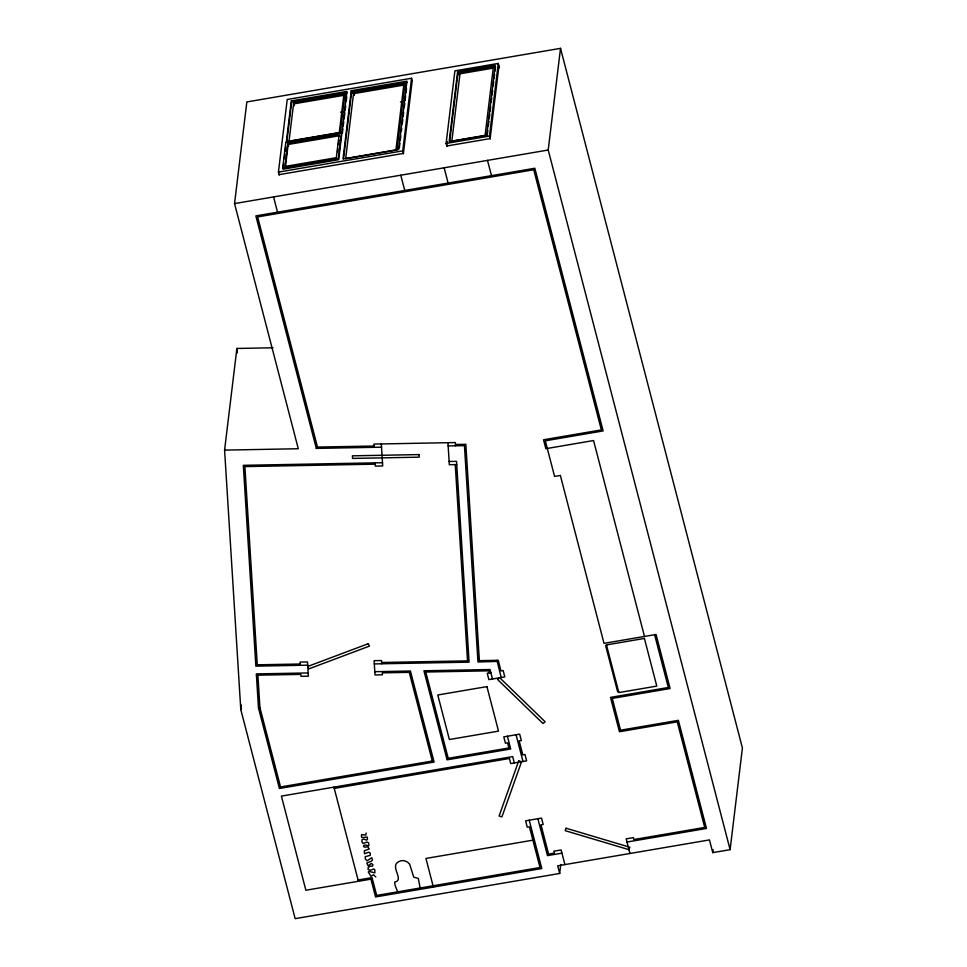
<?xml version="1.0" encoding="UTF-8"?>
<svg xmlns="http://www.w3.org/2000/svg" width="967" height="967" viewBox="0 0 967 967"><rect width="100%" height="100%" fill="white"/><g stroke="black" fill="none" stroke-linecap="round" stroke-linejoin="round"><path stroke-width="1.45" d="M366.094 832.998L365.901 835.077L361.549 834.606L361.465 836.926L362.226 837.591L367.146 837.059L367.52 839.018L366.795 840.13L363.628 839.09L361.972 839.779L361.96 841.943L363.096 843.478L366.916 842.039L368.512 842.753L368.983 845.243L368.294 845.871C362.444 842.934 361.646 848.905 367.726 846.645L369.201 849.002L364.341 850.767L364.462 853.752L368.959 852.193L370.288 853.184L370.264 855.336L365.151 856.726L365.429 859.071L367.037 860.872L371.703 857.705L372.5 859.844L371.582 861.113L366.807 863.048L368.185 865.876L371.243 863.458L372.875 864.498L372.621 866.069L370.168 866.19L368.185 867.568L368.076 869.49L370.603 870.276L373.721 868.946L374.749 869.599L374.87 872.887L368.971 871.376L368.306 872.065L371.002 876.368L373.419 874.736L375.825 876.972M224.586 450.114L298.283 448.736L234.546 203.59L246.851 101.934L560.522 48.35L742.414 747.999L730.109 849.667L712.764 852.628L709.464 839.912L557.681 865.828L559.675 873.467L295.153 918.65L240.795 709.597L224.586 450.114L236.891 348.458L272.984 347.782M279.197 175.015L278.436 172.102L287.223 99.492L411.543 78.254L412.293 81.155M283.766 163.205L283.041 169.189L338.692 159.676L341.762 134.268M284.31 158.721L284.854 154.236M285.205 151.239L285.748 146.754M286.885 141.412L291.635 102.2L347.286 92.687M287.815 143.213L285.011 166.457L336.323 157.681L339.139 134.449L287.815 143.213L288.577 146.126M285.519 166.276L288.154 144.482L339.465 135.718M293.666 102.913L289.012 141.4L340.324 132.636L344.977 94.15L293.666 102.913L294.379 105.657M240.795 709.597L241.339 705.112M339.308 132.334L343.781 95.334L293.932 103.844M337.531 151.698L337.882 148.797M338.414 144.434L338.933 140.082M342.354 133.361L342.886 128.998M343.237 126.097L343.768 121.733M344.119 118.832L344.82 113.018M345.171 110.117L345.702 105.766M346.222 101.402L346.754 97.051M351.287 90.68L343.031 158.939L398.682 149.426L406.938 81.168L351.287 90.68L352.048 93.581M343.539 158.721L351.613 91.95L407.264 82.449M353.656 92.663L345.654 158.745L396.978 149.982L404.968 83.899L353.656 92.663L354.369 95.407M395.95 149.692L403.771 85.084L353.922 93.594M399.371 147.733L399.903 143.285M400.265 140.312L400.809 135.864M401.341 131.415L401.704 128.442M402.236 123.994L402.78 119.545M403.142 116.572L403.674 112.124M404.218 107.675L404.75 103.215M405.113 100.254L405.657 95.793M406.007 92.832L406.551 88.384M403.505 153.777L402.755 150.864L411.543 78.254M412.196 80.793L403.408 153.415L279.1 174.652M446.863 146.343L446.113 143.467L454.901 70.845L498.271 63.435L499.395 67.763M447.31 141.557L446.778 146.005L490.136 138.595L498.924 65.986M457.621 71.8L449.184 141.52L486.764 135.09L495.201 65.381L457.621 71.8L458.37 74.689M449.691 141.303L457.947 73.081L495.527 66.65L494.995 71.111M487.271 134.884L487.815 130.436M488.347 125.988L488.891 121.54M489.254 118.566L489.785 114.118M490.148 111.157L490.68 106.708M491.224 102.248L491.756 97.8M492.118 94.839L492.662 90.39M493.194 85.942L493.738 81.494M494.089 78.52L494.633 74.072M490.233 138.934L489.483 136.057L498.271 63.435M730.109 849.667L548.216 150.018L560.522 48.35M559.675 873.467L560.751 864.498M712.764 852.628L713.126 849.642M340.481 112.184L343.418 111.689M400.471 101.946L403.408 101.438M278.436 172.102L402.755 150.864M446.113 143.467L489.483 136.057M234.546 203.59L548.216 150.018M626.979 842.039L706.478 828.453L678.375 720.33L620.548 730.206L612.28 698.404L670.107 688.528L656.049 634.461L604.012 643.357L560.352 475.438L554.575 476.429L545.315 440.807L603.13 430.931L534.836 168.246L255.856 215.895L316.306 448.398L317.756 448.156L257.633 216.922L533.724 169.757L601.353 429.904L543.539 439.78L545.847 448.688L593.557 440.541L644.481 636.443M498.488 661.38L477.964 661.984L464.438 445.63L448.156 445.932M606.672 645.352L605.608 645.533L617.659 691.864L618.711 691.683M374.809 671.69L410.419 671.025L434.086 762.056L279.427 788.48L258.479 707.941L259.93 707.687L257.887 674.966M490.849 672.645L487.235 673.262L488.891 679.62L504.798 676.912L503.142 670.542L500.966 670.917L498.21 660.304L479.366 660.654L465.84 444.3L455.481 444.494M432.309 761.029L280.539 786.957L259.93 707.687M446.766 758.563L508.92 747.95L507.602 742.861L505.427 743.224L503.771 736.866L519.678 734.146L521.334 740.517L519.158 740.879L522.796 754.876L524.972 754.502L526.616 760.872L510.721 763.579L509.404 758.491L334.268 788.407M534.34 839.924L425.939 858.442L433.373 887.065M358.08 880.006L372.041 877.613L376.671 895.43L540.009 867.52L529.42 826.821L527.257 827.184L525.601 820.826L541.508 818.106L543.164 824.476L540.988 824.839L548.591 854.103L554.381 853.112L553.886 851.202L561.114 849.969L564.909 864.595M561.936 853.148L547.479 855.614L537.894 818.723M317.478 447.08L374.048 446.017M316.306 448.398L381.53 447.177M382.497 462.722L243.321 465.332L255.868 666.142L307.687 665.175M449.123 461.477L456.533 461.344L469.08 662.153L374.314 663.918M375.184 464.16L244.881 466.602L257.27 664.812L300.205 664.015M456.738 464.583L449.329 464.716L447.951 442.693M381.639 662.492L467.52 660.884L455.252 464.607M308.183 672.947L256.352 673.914L258.479 707.941M256.436 675.208L300.858 674.374L300.979 676.32L308.376 676.187L307.494 661.936L300.084 662.069L300.29 665.308M654.599 634.715L668.33 687.501L610.503 697.376L619.436 731.729L677.263 721.853L704.713 827.438L633.881 839.537L633.385 837.627L626.157 838.86L629.964 853.486M487.501 160.389L491.478 175.643M444.143 167.787L448.108 183.053M404.968 83.899L405.681 86.643M400.773 175.196L404.75 190.463M501.184 677.529L496.965 660.328M516.064 734.775L523.002 761.488M344.977 94.15L345.69 96.893M492.505 679.003L490.039 669.539L423.945 670.772L447.092 759.832L510.697 748.978L507.385 736.25M514.335 762.963L512.679 756.605L281.409 796.107L305.874 890.244L370.929 879.136L375.559 896.941L541.786 868.547L529.215 820.209M489.423 672.887L488.891 670.832L425.77 672.017L448.217 758.321M432.636 762.31L409.259 672.343L382.291 672.851L382.412 674.797L375.003 674.93L374.12 660.679L381.518 660.546L381.723 663.785M273.576 196.93L277.541 212.196M419.992 887.126L418.276 878.362L413.743 877.19L409.657 864.22L407.47 862.032L404.52 860.811A7.47 6.491 6.9 0 0 398.44 861.851C389.532 866.335 404.786 880.284 394.754 882.037C394.596 885.119 396.132 888.226 397.389 890.982M333.929 787.138L358.406 881.275M455.566 445.787L455.36 442.56L373.927 444.083L374.12 447.322M381.324 443.938L382.702 465.961L375.305 466.106L375.099 462.867M236.891 348.458L237.169 352.955M285.785 142.5L282.715 167.907L338.365 158.407L341.436 132.987L285.785 142.5M291.297 100.919L286.377 141.593L342.028 132.08L346.948 91.418L291.297 100.919M459.99 73.794L451.807 141.327L485.059 135.646L493.23 68.113L459.99 73.794M518.723 760.884L499.093 816.015L501.933 816.861L521.564 761.73L518.723 760.884M566.07 828.223L565.199 830.677L628.973 849.667L629.843 847.225L566.07 828.223M499.734 677.77L497.558 679.475L542.971 723.497L545.146 721.793L499.734 677.77M368.222 643.72L307.687 666.468L308.932 668.85L369.467 646.101L368.222 643.72M644.409 638.438L606.466 644.916L618.856 692.577L656.798 686.099L644.409 638.438M486.933 686.606L437.785 694.995L449.365 739.525L498.513 731.125L486.933 686.606M419.049 454.587L352.423 455.832L352.58 458.418L419.207 457.173L419.049 454.587"/></g></svg>
